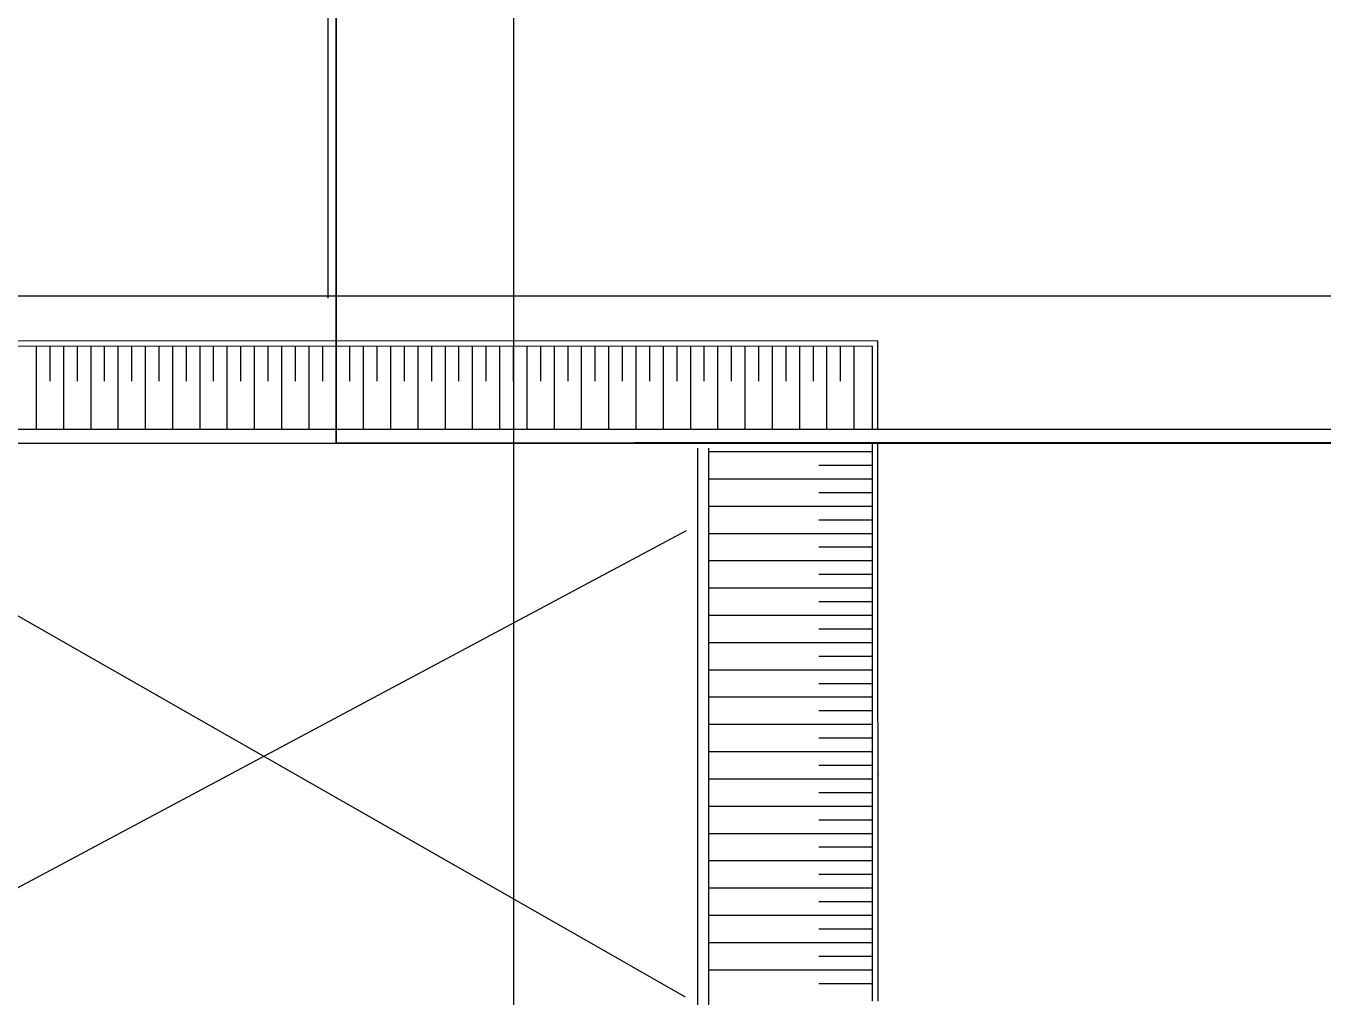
# Model space of a CAD drawing. Header units: metres. Extents: x -331 to 2982, y 362 to 2539.
# Drawn here: x 879.68 to 903.47, y 992.66 to 1010.46 of the extents above; entities that cross this region are included whole.
import ezdxf

# ---------------------------------------------------------------- set-up
doc = ezdxf.new("R2010")
doc.units = ezdxf.units.M
doc.layers.get('0').update_dxf_attribs({"color": 251})
doc.layers.add('Botoeira_antiga', color=74, linetype='Continuous', lineweight=30)
doc.layers.add('Pis', color=251, linetype='Continuous')

msp = doc.modelspace()

# ---------------------------------------------------------------- linework, layer by layer
at = {"lineweight": 0}
msp.add_lwpolyline([(924.793, 803.353), (923.977, 997.797, 0.414222), (918.991, 1002.798, 0.000679), (885.373, 1002.81), (885.373, 1011.002), (885.373, 1011.602), (886.346, 1011.602, 0.742789), (887.202, 1015.306), (883.812, 1016.616), (861.104, 1023.517), (822.286, 1041.497), (810.536, 1047.218), (766.937, 1070.37), (744.433, 1083.333), (742.89, 1084.221), (740.77, 1085.453, 0.577621), (738.214, 1083.99), (738.288, 1030.283), (738.258, 981.963), (738.478, 955.361), (738.53, 946.811), (739.233, 850.325)], format="xyb", dxfattribs=at)
at = {"layer": 'Botoeira_antiga'}
msp.add_line((888.628, 978.298), (888.628, 1014.812), dxfattribs=at)
at = {"layer": 'Pis', "extrusion": (-7.63458e-06, 1.17006e-05, 1)}
for p, q in [((885.223, 1005.465), (885.223, 1011.795)), ((885.373, 1005.465), (885.373, 1011.795)), ((876.463, 1004.696), (895.309, 1004.686)), ((876.463, 1004.596), (895.209, 1004.586))]:
    msp.add_line(p, q, dxfattribs=at)
at = {"layer": 'Pis'}
for p, q in [((897.717, 1005.502), (870.575, 1005.502)), ((916.071, 1005.502), (870.575, 1005.502)), ((879.875, 1003.949), (879.875, 1004.594)), ((880.125, 1003.949), (880.125, 1004.594)), ((880.375, 1003.949), (880.375, 1004.594)), ((880.625, 1003.949), (880.625, 1004.594)), ((880.875, 1003.949), (880.875, 1004.594)), ((881.125, 1003.949), (881.125, 1004.593)), ((881.375, 1003.949), (881.375, 1004.593)), ((881.625, 1003.949), (881.625, 1004.593)), ((881.875, 1003.949), (881.875, 1004.593)), ((882.125, 1003.949), (882.125, 1004.593)), ((882.375, 1003.949), (882.375, 1004.593)), ((882.625, 1003.949), (882.625, 1004.593)), ((882.875, 1003.949), (882.875, 1004.592)), ((883.125, 1003.949), (883.125, 1004.592)), ((883.375, 1003.949), (883.375, 1004.592)), ((883.625, 1003.949), (883.625, 1004.592)), ((883.875, 1003.949), (883.875, 1004.592)), ((884.125, 1003.949), (884.125, 1004.592)), ((884.375, 1003.949), (884.375, 1004.592)), ((884.625, 1003.949), (884.625, 1004.592)), ((884.875, 1003.949), (884.875, 1004.591)), ((885.125, 1003.949), (885.125, 1004.591)), ((885.375, 1003.949), (885.375, 1004.591)), ((885.625, 1003.949), (885.625, 1004.591)), ((885.875, 1003.949), (885.875, 1004.591)), ((886.125, 1003.949), (886.125, 1004.591)), ((886.375, 1003.949), (886.375, 1004.591)), ((886.625, 1003.949), (886.625, 1004.591)), ((886.875, 1003.949), (886.875, 1004.59)), ((887.125, 1003.949), (887.125, 1004.59)), ((887.375, 1003.949), (887.375, 1004.59)), ((887.625, 1003.949), (887.625, 1004.59)), ((887.875, 1003.949), (887.875, 1004.59)), ((888.125, 1003.949), (888.125, 1004.59)), ((888.375, 1003.949), (888.375, 1004.59)), ((888.625, 1003.949), (888.625, 1004.589)), ((888.875, 1003.949), (888.875, 1004.589)), ((889.125, 1003.949), (889.125, 1004.589)), ((889.375, 1003.949), (889.375, 1004.589)), ((889.625, 1003.949), (889.625, 1004.589)), ((889.875, 1003.949), (889.875, 1004.589)), ((890.125, 1003.949), (890.125, 1004.589)), ((890.375, 1003.949), (890.375, 1004.589)), ((890.625, 1003.949), (890.625, 1004.588)), ((890.875, 1003.949), (890.875, 1004.588)), ((891.125, 1003.949), (891.125, 1004.588)), ((891.375, 1003.949), (891.375, 1004.588)), ((891.625, 1003.949), (891.625, 1004.588)), ((891.875, 1003.949), (891.875, 1004.588)), ((892.125, 1003.949), (892.125, 1004.588)), ((892.375, 1003.949), (892.375, 1004.587)), ((892.625, 1003.949), (892.625, 1004.587)), ((892.875, 1003.949), (892.875, 1004.587)), ((893.125, 1003.949), (893.125, 1004.587)), ((893.375, 1003.949), (893.375, 1004.587)), ((893.625, 1003.949), (893.625, 1004.587)), ((893.875, 1003.949), (893.875, 1004.587)), ((894.125, 1003.949), (894.125, 1004.587)), ((894.375, 1003.949), (894.375, 1004.586)), ((894.625, 1003.949), (894.625, 1004.586)), ((894.875, 1003.949), (894.875, 1004.586)), ((895.209, 1003.064), (895.209, 1004.586)), ((879.875, 1003.064), (879.875, 1003.949)), ((880.375, 1003.064), (880.375, 1003.949)), ((880.875, 1003.064), (880.875, 1003.949)), ((881.375, 1003.064), (881.375, 1003.949)), ((881.875, 1003.064), (881.875, 1003.949)), ((882.375, 1003.064), (882.375, 1003.949)), ((882.875, 1003.064), (882.875, 1003.949)), ((883.375, 1003.064), (883.375, 1003.949)), ((883.875, 1003.064), (883.875, 1003.949)), ((884.375, 1003.064), (884.375, 1003.949)), ((884.875, 1003.064), (884.875, 1003.949)), ((885.375, 1003.064), (885.375, 1003.949)), ((885.875, 1003.064), (885.875, 1003.949)), ((886.375, 1003.064), (886.375, 1003.949)), ((886.875, 1003.064), (886.875, 1003.949)), ((887.375, 1003.064), (887.375, 1003.949)), ((887.875, 1003.064), (887.875, 1003.949)), ((888.375, 1003.064), (888.375, 1003.949)), ((888.875, 1003.064), (888.875, 1003.949)), ((889.375, 1003.064), (889.375, 1003.949)), ((889.875, 1003.064), (889.875, 1003.949)), ((890.375, 1003.064), (890.375, 1003.949)), ((890.875, 1003.064), (890.875, 1003.949)), ((891.375, 1003.064), (891.375, 1003.949)), ((891.875, 1003.064), (891.875, 1003.949)), ((892.375, 1003.064), (892.375, 1003.949)), ((892.875, 1003.064), (892.875, 1003.949)), ((893.375, 1003.064), (893.375, 1003.949)), ((893.875, 1003.064), (893.875, 1003.949)), ((894.375, 1003.064), (894.375, 1003.949)), ((894.875, 1003.064), (894.875, 1003.949)), ((892.009, 991.347), (892.009, 1002.721)), ((892.209, 991.347), (892.209, 1002.721)), ((894.224, 1002.65), (892.209, 1002.65)), ((895.209, 1002.65), (894.224, 1002.65)), ((895.209, 992.582), (895.209, 1002.81)), ((895.209, 1002.4), (894.224, 1002.4)), ((894.224, 1002.15), (892.209, 1002.15)), ((895.209, 1002.15), (894.224, 1002.15)), ((895.209, 1001.9), (894.224, 1001.9)), ((894.224, 1001.65), (892.209, 1001.65)), ((895.209, 1001.65), (894.224, 1001.65)), ((876.438, 1001.411), (891.774, 992.661)), ((876.438, 993.011), (891.796, 1001.21)), ((895.209, 1001.4), (894.224, 1001.4)), ((894.224, 1001.15), (892.209, 1001.15)), ((895.209, 1001.15), (894.224, 1001.15)), ((895.209, 1000.9), (894.224, 1000.9)), ((894.224, 1000.65), (892.209, 1000.65)), ((895.209, 1000.65), (894.224, 1000.65)), ((895.209, 1000.4), (894.224, 1000.4)), ((894.224, 1000.15), (892.209, 1000.15)), ((895.209, 1000.15), (894.224, 1000.15)), ((895.209, 999.9), (894.224, 999.9)), ((894.224, 999.65), (892.209, 999.65)), ((895.209, 999.65), (894.224, 999.65)), ((895.209, 999.4), (894.224, 999.4)), ((894.224, 999.15), (892.209, 999.15)), ((895.209, 999.15), (894.224, 999.15)), ((895.209, 998.9), (894.224, 998.9)), ((894.224, 998.65), (892.209, 998.65)), ((895.209, 998.65), (894.224, 998.65)), ((895.209, 998.4), (894.224, 998.4)), ((894.224, 998.15), (892.209, 998.15)), ((895.209, 998.15), (894.224, 998.15)), ((895.209, 997.9), (894.224, 997.9)), ((894.224, 997.65), (892.209, 997.65)), ((895.209, 997.65), (894.224, 997.65)), ((895.209, 997.4), (894.224, 997.4)), ((894.224, 997.15), (892.209, 997.15)), ((895.209, 997.15), (894.224, 997.15)), ((895.209, 996.9), (894.224, 996.9)), ((894.224, 996.65), (892.209, 996.65)), ((895.209, 996.65), (894.224, 996.65)), ((895.209, 996.4), (894.224, 996.4)), ((894.224, 996.15), (892.209, 996.15)), ((895.209, 996.15), (894.224, 996.15)), ((895.209, 995.9), (894.224, 995.9)), ((894.224, 995.65), (892.209, 995.65)), ((895.209, 995.65), (894.224, 995.65)), ((895.209, 995.4), (894.224, 995.4)), ((894.224, 995.15), (892.209, 995.15)), ((895.209, 995.15), (894.224, 995.15)), ((895.209, 994.9), (894.224, 994.9)), ((894.224, 994.65), (892.209, 994.65)), ((895.209, 994.65), (894.224, 994.65)), ((895.209, 994.4), (894.224, 994.4)), ((894.224, 994.15), (892.209, 994.15)), ((895.209, 994.15), (894.224, 994.15)), ((895.209, 993.9), (894.224, 993.9)), ((894.224, 993.65), (892.209, 993.65)), ((895.209, 993.65), (894.224, 993.65)), ((895.209, 993.4), (894.224, 993.4)), ((894.224, 993.15), (892.209, 993.15)), ((895.209, 993.15), (894.224, 993.15)), ((895.209, 992.9), (894.224, 992.9))]:
    msp.add_line(p, q, dxfattribs=at)
at = {"layer": 'Pis', "extrusion": (1.17006e-05, -7.63458e-06, 1)}
for p, q in [((895.31, 1003.064), (895.309, 1004.686)), ((895.316, 992.582), (895.31, 1002.81))]:
    msp.add_line(p, q, dxfattribs=at)
at = {"layer": 'Pis', "extrusion": (7.63458e-06, -1.17006e-05, -1)}
for p, q in [((876.463, 1003.064), (917.055, 1003.064)), ((876.463, 1002.81), (917.072, 1002.81))]:
    msp.add_line(p, q, dxfattribs=at)
at = {"layer": 'Pis', "const_width": 0.03}
msp.add_lwpolyline([(924.793, 803.353), (923.977, 997.797, 0.414222), (918.991, 1002.798, 0.000679), (885.373, 1002.81), (885.373, 1011.002), (885.373, 1011.602), (886.346, 1011.602, 0.742789), (887.202, 1015.306), (883.812, 1016.616), (861.104, 1023.517), (822.286, 1041.497), (810.536, 1047.218), (766.937, 1070.37), (744.433, 1083.333), (742.89, 1084.221), (740.77, 1085.453, 0.577621), (738.214, 1083.99), (738.288, 1030.283), (738.258, 981.963), (738.478, 955.361), (738.53, 946.811), (739.233, 850.325)], format="xyb", dxfattribs=at)
at = {"layer": 'Pis'}
msp.add_point((895.314, 996.732), dxfattribs=at)

doc.saveas('drawing.dxf')
